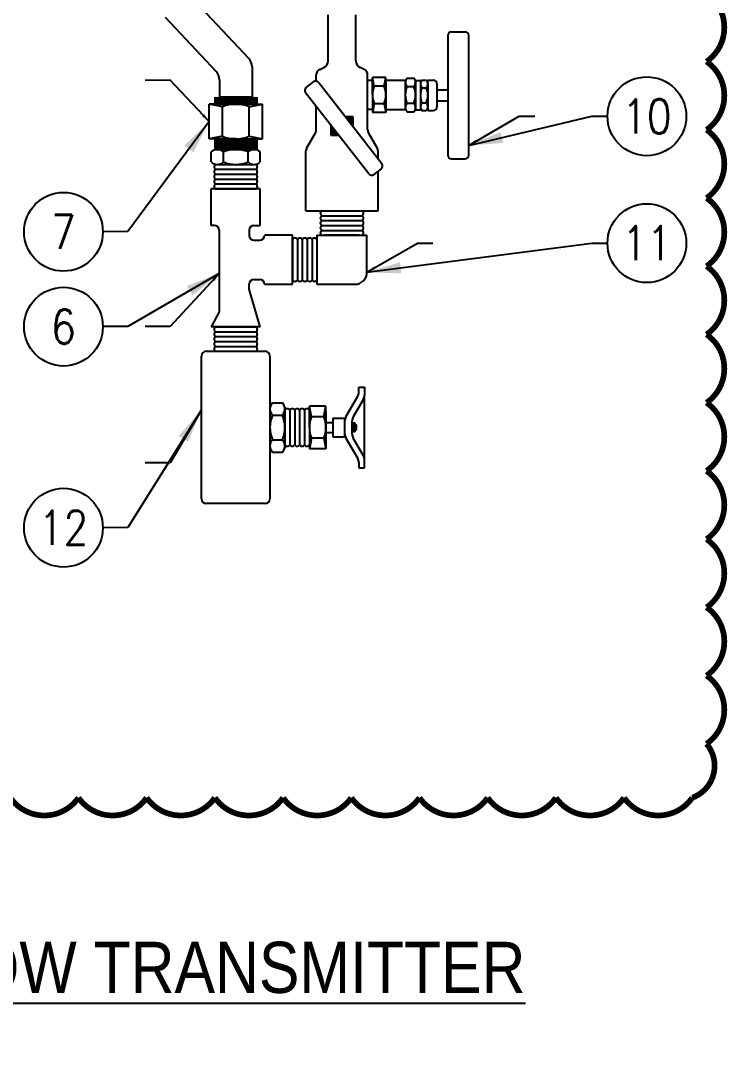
# Model space of a CAD drawing. Header units: inches. Extents: x 10198 to 13598, y 8611 to 9216.
# Drawn here: x 12559.6 to 12683.9, y 8737.1 to 8920.1 of the extents above; entities that cross this region are included whole.
import ezdxf
from ezdxf.enums import TextEntityAlignment as Align

# ---------------------------------------------------------------- set-up
doc = ezdxf.new("R2010")
doc.units = ezdxf.units.IN
doc.header["$LTSCALE"] = 0.1
doc.header["$MEASUREMENT"] = 0
doc.layers.get('0').update_dxf_attribs({"lineweight": 18})
doc.layers.add('AMMENDMENT NO. 1', color=200, linetype='Continuous', lineweight=18)
for name, color, linetype in [('DT-LTSO', 52, 'Continuous'), ('DT-TEXT @ 48', 141, 'Continuous'), ('E-POWR-IDEN', 71, 'Continuous'), ('E-POWR-IDEN @ 12', 71, 'Continuous'), ('E-POWR-IDEN @ 48', 71, 'Continuous')]:
    doc.layers.add(name, color=color, linetype=linetype)
doc.styles.add('Note', font='romans.shx', dxfattribs={"width": 0.75})
doc.styles.add('RomanS', font='romans.shx', dxfattribs={"width": 0.85})
doc.dimstyles.new('FH_Arrow_Leader', dxfattribs={"dimscale": 96, "dimtxt": 0.09375, "dimasz": 0.125, "dimexe": 0.0625, "dimexo": 0.0625, "dimgap": 0.09, "dimtad": 0, "dimtih": 1, "dimtoh": 1, "dimdec": 4, "dimzin": 0, "dimdsep": 46, "dimlunit": 4, "dimtxsty": 'RomanS', "dimcen": 0.09, "dimadec": 0, "dimazin": 0, "dimtfac": 1, "dimtdec": 4, "dimtofl": 0, "dimtmove": 0, "dimatfit": 3, "dimfxl": 1, "dimtolj": 1, "dimtzin": 0, "dimarcsym": 0})
pattern_1 = [(135, (1182.29492, 9275.06872), (0.0764055715, 0.0764055715), [])]
pattern_2 = [(45, (26550.97985, 9461.08977), (-0.0942861661, 0.0942861661), [])]

# ---------------------------------------------------------------- blocks, each defined once
blk = doc.blocks.new('Anno_Circle')
at = {"color": 0, "linetype": 'ByBlock', "lineweight": -2}
blk.add_circle((0, 0), 1.155, dxfattribs=at)
at = {"color": 0, "linetype": 'ByBlock', "lineweight": -2, "style": 'Note', "width": 0.85}
blk.add_attdef('ID', text='', height=1, dxfattribs=at).set_placement((0, 0), align=Align.MIDDLE)
blk = doc.blocks.new('*U142')
at = {"layer": 'E-POWR-IDEN @ 12'}
blk.add_leader([(12638.37, 8898.17), (12647.26, 8903.31), (12650, 8903.3)], dimstyle='FH_Arrow_Leader', override={"dimscale": 12, "dimgap": 0.09, "dimtad": 0}, dxfattribs=at)
at = {"layer": 'E-POWR-IDEN @ 48'}
blk.add_leader([(12638.37, 8898.17), (12660.05, 8903.31), (12662.79, 8903.3)], dimstyle='FH_Arrow_Leader', override={"dimscale": 48, "dimgap": 0.09, "dimtad": 0}, dxfattribs=at)
blk = doc.blocks.new('*U143')
at = {"layer": 'E-POWR-IDEN @ 12'}
blk.add_leader([(12620.46, 8875.86), (12629.35, 8880.99), (12632.09, 8880.99)], dimstyle='FH_Arrow_Leader', override={"dimscale": 12, "dimgap": 0.09, "dimtad": 0}, dxfattribs=at)
at = {"layer": 'E-POWR-IDEN @ 48'}
blk.add_leader([(12620.46, 8875.86), (12660.05, 8880.99), (12662.79, 8880.99)], dimstyle='FH_Arrow_Leader', override={"dimscale": 48, "dimgap": 0.09, "dimtad": 0}, dxfattribs=at)
blk = doc.blocks.new('*U144')
at = {"layer": 'E-POWR-IDEN @ 12'}
blk.add_leader([(12591.37, 8851.65), (12585.82, 8842.36), (12581.43, 8842.33)], dimstyle='FH_Arrow_Leader', override={"dimscale": 12, "dimgap": 0.09, "dimtad": 0}, dxfattribs=at)
at = {"layer": 'E-POWR-IDEN @ 48'}
blk.add_leader([(12591.37, 8851.65), (12578.39, 8830.95), (12574, 8830.92)], dimstyle='FH_Arrow_Leader', override={"dimscale": 48, "dimgap": 0.09, "dimtad": 0}, dxfattribs=at)
blk = doc.blocks.new('*U145')
at = {"layer": 'E-POWR-IDEN @ 12'}
blk.add_leader([(12594.48, 8875.61), (12585.82, 8866.32), (12581.43, 8866.29)], dimstyle='FH_Arrow_Leader', override={"dimscale": 12, "dimgap": 0.09, "dimtad": 0}, dxfattribs=at)
at = {"layer": 'E-POWR-IDEN @ 48'}
blk.add_leader([(12594.48, 8875.61), (12578.39, 8866.32), (12574, 8866.29)], dimstyle='FH_Arrow_Leader', override={"dimscale": 48, "dimgap": 0.09, "dimtad": 0}, dxfattribs=at)
blk = doc.blocks.new('*U146')
at = {"layer": 'E-POWR-IDEN @ 12'}
blk.add_leader([(12592.69, 8902.37), (12585.82, 8909.63), (12581.43, 8909.59)], dimstyle='FH_Arrow_Leader', override={"dimscale": 12, "dimgap": 0.09, "dimtad": 0}, dxfattribs=at)
at = {"layer": 'E-POWR-IDEN @ 48'}
blk.add_leader([(12592.69, 8902.37), (12578.39, 8883.01), (12574, 8882.97)], dimstyle='FH_Arrow_Leader', override={"dimscale": 48, "dimgap": 0.09, "dimtad": 0}, dxfattribs=at)

msp = doc.modelspace()

# ---------------------------------------------------------------- hatches: boundary and pattern name
at = {"layer": 'DT-LTSO'}
h = msp.add_hatch(dxfattribs=at)
h.set_pattern_fill('ANSI31', color=256, scale=1.066726, style=0)
h.set_pattern_definition([(135, (-1494.33922, 9483.90985), (0.0942861661, 0.0942861661), [])])
h.paths.add_polyline_path([(12593.70071, 8906.65326), (12597.38485, 8906.65326), (12601.069, 8906.65326), (12601.069, 8905.43347), (12593.70071, 8905.43347)])
h = msp.add_hatch(dxfattribs=at)
h.set_pattern_fill('ANSI31', color=256, scale=1.066726, style=0)
h.set_pattern_definition(pattern_2)
h.paths.add_polyline_path([(12618.02031, 8903.18767), (12616.7019, 8903.18767), (12618.02031, 8901.49388)])
h = msp.add_hatch(dxfattribs=at)
h.set_pattern_fill('ANSI31', color=256, scale=1.066726, style=0)
h.set_pattern_definition(pattern_2)
h.paths.add_polyline_path([(12614.12778, 8901.71797), (12614.12778, 8899.98353), (12615.47783, 8899.98353)])
h = msp.add_hatch(dxfattribs=at)
h.set_pattern_fill('ANSI31', color=256, scale=1.066726, style=0)
h.set_pattern_definition([(135, (-1494.33922, 9468.58466), (0.0942861661, 0.0942861661), [])])
h.paths.add_polyline_path([(12593.70071, 8899.30425), (12597.38485, 8899.30425), (12600.94636, 8899.30425), (12601.069, 8899.30425), (12601.069, 8897.45729), (12597.38485, 8897.45729), (12593.70071, 8897.45729)])
h = msp.add_hatch(dxfattribs=at)
h.set_pattern_fill('ANSI31', color=256, scale=0.86443, style=0)
h.set_pattern_definition(pattern_1)
h.paths.add_polyline_path([(12617.88526, 8849.28454), (12618.35235, 8849.28454), (12618.35235, 8847.83059), (12617.88526, 8847.83059)])
h = msp.add_hatch(dxfattribs=at)
h.set_pattern_fill('ANSI31', color=256, scale=0.86443, style=0)
h.set_pattern_definition(pattern_1)
h.paths.add_polyline_path([(12618.35235, 8848.93504), (12618.60396, 8848.93504), (12618.60396, 8848.18009), (12618.35235, 8848.18009)])

# ---------------------------------------------------------------- linework, layer by layer
at = {"layer": 'AMMENDMENT NO. 1', "const_width": 1}
msp.add_lwpolyline([(12680.23264, 8924.91234, -0.52056705), (12680.23264, 8912.91234, -0.52056705), (12680.23264, 8900.91234, -0.52056705), (12680.23264, 8888.91234, -0.52056705), (12680.23264, 8876.91234, -0.52056705), (12680.23264, 8864.91234, -0.52056705), (12680.23264, 8852.91234, -0.52056705), (12680.23264, 8840.91234, -0.52056705), (12680.23264, 8828.91234, -0.52056705), (12680.23264, 8816.91234, -0.52056705), (12680.23264, 8804.91234, -0.52056705), (12680.23264, 8792.91234, -0.52056705), (12677.71369, 8783.43129, -0.52056705), (12665.71369, 8783.43129, -0.52056705), (12653.71369, 8783.43129, -0.52056705), (12641.71369, 8783.43129, -0.52056705), (12629.71369, 8783.43129, -0.52056705), (12617.71369, 8783.43129, -0.52056705), (12605.71369, 8783.43129, -0.52056705), (12593.71369, 8783.43129, -0.52056705), (12581.71369, 8783.43129, -0.52056705), (12569.71369, 8783.43129, -0.52056705), (12557.71369, 8783.43129, -0.52056705)], format="xyb", dxfattribs=at)
at = {"layer": 'DT-LTSO'}
for p, q in [((12589.15822, 8924.63596), (12599.67249, 8913.44405)), ((12613.6232, 8913.02341), (12613.6232, 8921.1254)), ((12618.52489, 8913.02341), (12618.52489, 8921.1254)), ((12584.98033, 8920.71103), (12593.94014, 8911.17377)), ((12634.69476, 8917.50183), (12634.69476, 8896.44715)), ((12635.3348, 8918.14187), (12637.73699, 8918.14187)), ((12638.37703, 8896.44715), (12638.37703, 8917.50183)), ((12600.25102, 8911.98328), (12600.25102, 8906.65326)), ((12612.18548, 8911.54612), (12612.87215, 8911.85777)), ((12619.96261, 8911.54612), (12619.27594, 8911.85777)), ((12611.5596, 8909.48278), (12611.5596, 8910.57475)), ((12620.58849, 8900.93173), (12620.58849, 8910.57475)), ((12623.81966, 8910.1282), (12621.43992, 8910.1282)), ((12621.43992, 8907.04689), (12621.43992, 8910.1282)), ((12621.74805, 8908.58755), (12621.43992, 8910.1282)), ((12623.51153, 8908.58755), (12623.81966, 8910.1282)), ((12623.81966, 8907.04689), (12623.81966, 8910.1282)), ((12627.51373, 8909.99888), (12628.71944, 8909.99888)), ((12594.51868, 8909.713), (12594.51868, 8906.65326)), ((12609.78742, 8908.33616), (12611.09261, 8909.35209)), ((12611.99081, 8909.24015), (12623.09803, 8894.97039)), ((12620.58849, 8909.63308), (12621.43992, 8909.63308)), ((12621.43992, 8909.35788), (12621.43992, 8904.73591)), ((12621.43992, 8909.16059), (12621.43992, 8904.93319)), ((12621.43992, 8908.82864), (12621.43992, 8905.26515)), ((12623.51153, 8908.58755), (12621.74805, 8908.58755)), ((12623.81966, 8909.63308), (12627.21854, 8909.63308)), ((12623.81966, 8907.04689), (12623.81966, 8909.37663)), ((12623.81966, 8909.35788), (12623.81966, 8904.73591)), ((12623.81966, 8909.13327), (12623.81966, 8904.96051)), ((12623.81966, 8909.13327), (12623.81966, 8904.96051)), ((12627.21854, 8909.477), (12627.21854, 8904.61678)), ((12627.21854, 8909.477), (12627.21854, 8904.61678)), ((12627.21854, 8909.477), (12627.21854, 8904.61678)), ((12627.21854, 8909.477), (12627.21854, 8904.61678)), ((12627.21854, 8909.26088), (12627.21854, 8904.8329)), ((12627.21854, 8908.81151), (12627.21854, 8905.28227)), ((12627.51373, 8908.52288), (12628.71944, 8908.52288)), ((12629.01464, 8907.04689), (12629.01464, 8909.56068)), ((12629.01464, 8907.04689), (12629.01464, 8909.56068)), ((12629.01464, 8909.56068), (12629.86607, 8909.56068)), ((12629.01464, 8909.477), (12629.01464, 8904.61678)), ((12629.01464, 8909.44702), (12629.01464, 8904.64677)), ((12629.01464, 8909.26088), (12629.01464, 8904.8329)), ((12629.01464, 8909.12218), (12629.01464, 8904.97161)), ((12629.01464, 8908.77825), (12629.01464, 8906.02518)), ((12629.01464, 8908.77825), (12629.01464, 8906.02518)), ((12629.01464, 8908.77825), (12629.01464, 8906.02518)), ((12629.01464, 8908.77825), (12629.01464, 8906.02518)), ((12629.01464, 8908.42343), (12629.01464, 8905.67036)), ((12629.01464, 8908.42343), (12629.01464, 8905.67036)), ((12629.01464, 8908.42343), (12629.01464, 8905.67036)), ((12629.01464, 8908.42343), (12629.01464, 8905.67036)), ((12629.86607, 8909.56068), (12629.86607, 8904.3883)), ((12629.86607, 8909.17222), (12629.86607, 8904.77676)), ((12629.86607, 8909.17222), (12629.86607, 8904.77676)), ((12629.86607, 8909.17222), (12629.86607, 8904.77676)), ((12629.86607, 8909.17222), (12629.86607, 8904.77676)), ((12629.86607, 8908.97676), (12629.86607, 8904.97221)), ((12629.86607, 8908.57037), (12629.86607, 8905.37861)), ((12630.13304, 8909.64419), (12630.90394, 8909.64419)), ((12630.13304, 8908.30934), (12630.90394, 8908.30934)), ((12631.17091, 8906.97449), (12631.17091, 8909.64419)), ((12631.17091, 8909.64419), (12632.14801, 8909.64419)), ((12631.17091, 8906.97449), (12631.17091, 8909.24789)), ((12631.17091, 8909.17222), (12631.17091, 8904.77676)), ((12631.17091, 8909.1451), (12631.17091, 8904.80388)), ((12631.17091, 8908.97676), (12631.17091, 8904.97221)), ((12631.17091, 8908.85132), (12631.17091, 8905.09765)), ((12631.17091, 8908.54029), (12631.17091, 8906.05048)), ((12631.17091, 8908.54029), (12631.17091, 8906.05048)), ((12631.17091, 8908.54029), (12631.17091, 8906.05048)), ((12631.17091, 8908.54029), (12631.17091, 8906.05048)), ((12631.17091, 8908.21939), (12631.17091, 8905.72959)), ((12631.17091, 8908.21939), (12631.17091, 8905.72959)), ((12631.17091, 8908.21939), (12631.17091, 8905.72959)), ((12631.17091, 8908.21939), (12631.17091, 8905.72959)), ((12632.78805, 8909.00415), (12632.78805, 8904.94483)), ((12593.70071, 8906.65326), (12593.70071, 8905.43347)), ((12600.25102, 8906.65326), (12594.51868, 8906.65326)), ((12601.069, 8906.65326), (12601.069, 8905.43347)), ((12620.78271, 8893.1682), (12609.67548, 8907.43796)), ((12621.43992, 8907.04689), (12621.43992, 8903.96558)), ((12623.81966, 8907.04689), (12623.81966, 8903.96558)), ((12629.01464, 8907.04689), (12629.01464, 8904.53311)), ((12629.01464, 8907.04689), (12629.01464, 8904.3883)), ((12631.17091, 8906.97449), (12631.17091, 8904.30479)), ((12632.78805, 8907.91745), (12634.69476, 8907.91745)), ((12634.69476, 8907.91745), (12634.69476, 8906.03153)), ((12592.69477, 8899.30425), (12592.69477, 8905.43347)), ((12597.38485, 8905.43347), (12592.69477, 8905.43347)), ((12595.03981, 8904.96446), (12592.69477, 8905.43347)), ((12593.70071, 8905.43347), (12601.069, 8905.43347)), ((12593.86729, 8905.43347), (12600.90242, 8905.43347)), ((12595.03981, 8899.77325), (12595.03981, 8904.96446)), ((12597.38485, 8905.43347), (12602.07494, 8905.43347)), ((12599.72989, 8904.96446), (12602.07494, 8905.43347)), ((12599.72989, 8899.77325), (12599.72989, 8904.96446)), ((12602.07494, 8899.30425), (12602.07494, 8905.43347)), ((12611.5596, 8900.93173), (12611.5596, 8905.01739)), ((12621.43992, 8904.4607), (12620.58849, 8904.4607)), ((12621.74805, 8905.50624), (12621.43992, 8903.96558)), ((12623.51153, 8905.50624), (12621.74805, 8905.50624)), ((12623.51153, 8905.50624), (12623.81966, 8903.96558)), ((12623.81966, 8904.4607), (12627.21854, 8904.4607)), ((12627.51373, 8905.5709), (12628.71944, 8905.5709)), ((12629.86607, 8904.3883), (12629.01464, 8904.3883)), ((12630.13304, 8905.63964), (12630.90394, 8905.63964)), ((12632.78805, 8906.03153), (12634.69476, 8906.03153)), ((12618.02031, 8903.18767), (12616.7019, 8903.18767)), ((12618.02031, 8901.49388), (12618.02031, 8903.18767)), ((12623.81966, 8903.96558), (12621.43992, 8903.96558)), ((12627.51373, 8904.09491), (12628.71944, 8904.09491)), ((12630.13304, 8904.30479), (12630.90394, 8904.30479)), ((12631.17091, 8904.30479), (12632.14801, 8904.30479)), ((12614.12778, 8901.71797), (12614.12778, 8899.98353)), ((12595.03981, 8899.77325), (12592.69477, 8899.30425)), ((12597.38485, 8899.30425), (12592.69477, 8899.30425)), ((12597.38485, 8899.30425), (12593.70071, 8899.30425)), ((12593.70071, 8899.30425), (12593.70071, 8897.45729)), ((12593.82334, 8899.30425), (12600.94636, 8899.30425)), ((12597.38485, 8899.30425), (12593.83874, 8899.30425)), ((12593.86729, 8899.30425), (12600.90242, 8899.30425)), ((12594.14008, 8899.30425), (12600.62962, 8899.30425)), ((12594.20916, 8899.30425), (12600.56054, 8899.30425)), ((12594.20916, 8899.30425), (12600.56054, 8899.30425)), ((12597.38485, 8899.30425), (12602.07494, 8899.30425)), ((12597.38485, 8899.30425), (12601.069, 8899.30425)), ((12599.72989, 8899.77325), (12602.07494, 8899.30425)), ((12601.069, 8899.30425), (12601.069, 8897.45729)), ((12609.87376, 8897.72595), (12611.41669, 8900.39837)), ((12614.12778, 8899.98353), (12615.47783, 8899.98353)), ((12622.27433, 8897.72595), (12620.7314, 8900.39837)), ((12593.05849, 8895.2576), (12593.05849, 8897.02465)), ((12597.38485, 8897.45729), (12593.70071, 8897.45729)), ((12597.38485, 8897.45729), (12593.70071, 8897.45729)), ((12593.82334, 8897.45729), (12600.94636, 8897.45729)), ((12593.86729, 8897.45729), (12600.90242, 8897.45729)), ((12594.14008, 8897.45729), (12600.62962, 8897.45729)), ((12595.22167, 8895.2576), (12595.22167, 8897.02465)), ((12595.36743, 8897.45729), (12599.40227, 8897.45729)), ((12595.36743, 8897.45729), (12599.40227, 8897.45729)), ((12595.36743, 8897.45729), (12599.40227, 8897.45729)), ((12595.36743, 8897.45729), (12599.40227, 8897.45729)), ((12597.38485, 8897.45729), (12601.069, 8897.45729)), ((12597.38485, 8897.45729), (12601.069, 8897.45729)), ((12599.54803, 8895.2576), (12599.54803, 8897.02465)), ((12601.71121, 8895.2576), (12601.71121, 8897.02465)), ((12609.73085, 8886.66446), (12609.73085, 8897.19259)), ((12622.41724, 8895.84502), (12622.41724, 8897.19259)), ((12635.3348, 8895.80711), (12637.73699, 8895.80711)), ((12593.82334, 8894.82497), (12600.94636, 8894.82497)), ((12593.82334, 8894.82497), (12600.94636, 8894.82497)), ((12593.82334, 8894.82497), (12600.94636, 8894.82497)), ((12593.82334, 8894.82497), (12600.94636, 8894.82497)), ((12593.82334, 8893.96512), (12600.94636, 8893.96512)), ((12593.82334, 8893.96512), (12600.94636, 8893.96512)), ((12593.82334, 8893.96512), (12600.94636, 8893.96512)), ((12594.14008, 8894.82497), (12600.62962, 8894.82497)), ((12622.98609, 8894.0722), (12621.6809, 8893.05627)), ((12622.41724, 8886.66446), (12622.41724, 8893.62941)), ((12593.82334, 8893.10528), (12600.94636, 8893.10528)), ((12593.82334, 8893.10528), (12600.94636, 8893.10528)), ((12593.82334, 8893.10528), (12600.94636, 8893.10528)), ((12593.82334, 8892.24544), (12600.94636, 8892.24544)), ((12593.82334, 8892.24544), (12600.94636, 8892.24544)), ((12593.82334, 8892.24544), (12600.94636, 8892.24544)), ((12593.08381, 8884.10084), (12593.08381, 8890.52576)), ((12601.68589, 8890.52576), (12593.08381, 8890.52576)), ((12593.82334, 8891.3856), (12600.94636, 8891.3856)), ((12593.82334, 8891.3856), (12600.94636, 8891.3856)), ((12593.82334, 8891.3856), (12600.94636, 8891.3856)), ((12593.82334, 8890.52576), (12600.94636, 8890.52576)), ((12594.14008, 8891.3856), (12600.62962, 8891.3856)), ((12594.14008, 8890.52576), (12600.62962, 8890.52576)), ((12595.36743, 8891.3856), (12599.40227, 8891.3856)), ((12595.36743, 8891.3856), (12599.40227, 8891.3856)), ((12595.36743, 8890.52576), (12599.40227, 8890.52576)), ((12595.36743, 8890.52576), (12599.40227, 8890.52576)), ((12595.36743, 8890.52576), (12599.40227, 8890.52576)), ((12595.36743, 8890.52576), (12599.40227, 8890.52576)), ((12601.68589, 8884.10084), (12601.68589, 8890.52576)), ((12609.73085, 8886.66446), (12622.41724, 8886.66446)), ((12612.51253, 8886.66446), (12619.63556, 8886.66446)), ((12612.51253, 8886.66446), (12619.63556, 8886.66446)), ((12612.51253, 8886.66446), (12619.63556, 8886.66446)), ((12612.51253, 8886.66446), (12619.63556, 8886.66446)), ((12612.82928, 8886.66446), (12619.31881, 8886.66446)), ((12612.51253, 8885.80462), (12619.63556, 8885.80462)), ((12612.51253, 8885.80462), (12619.63556, 8885.80462)), ((12612.51253, 8885.80462), (12619.63556, 8885.80462)), ((12612.51253, 8884.94478), (12619.63556, 8884.94478)), ((12612.51253, 8884.94478), (12619.63556, 8884.94478)), ((12612.51253, 8884.94478), (12619.63556, 8884.94478)), ((12593.62954, 8884.10084), (12593.08381, 8884.10084)), ((12594.48292, 8883.24746), (12594.48292, 8882.34746)), ((12599.74106, 8883.24746), (12599.74106, 8882.34746)), ((12600.59444, 8884.10084), (12601.68589, 8884.10084)), ((12607.37628, 8882.36525), (12602.45833, 8882.36525)), ((12607.37628, 8873.73283), (12607.37628, 8882.36525)), ((12611.67549, 8882.36525), (12620.4726, 8882.36525)), ((12611.67549, 8882.36525), (12611.67549, 8873.73283)), ((12612.51253, 8884.08493), (12619.63556, 8884.08493)), ((12612.51253, 8884.08493), (12619.63556, 8884.08493)), ((12612.51253, 8884.08493), (12619.63556, 8884.08493)), ((12612.51253, 8883.22509), (12619.63556, 8883.22509)), ((12612.51253, 8883.22509), (12619.63556, 8883.22509)), ((12612.51253, 8883.22509), (12619.63556, 8883.22509)), ((12612.51253, 8882.36525), (12619.63556, 8882.36525)), ((12612.82928, 8883.22509), (12619.31881, 8883.22509)), ((12619.12746, 8882.36525), (12613.02063, 8882.36525)), ((12614.05663, 8883.22509), (12618.09146, 8883.22509)), ((12614.05663, 8883.22509), (12618.09146, 8883.22509)), ((12614.05663, 8882.36525), (12618.09146, 8882.36525)), ((12614.05663, 8882.36525), (12618.09146, 8882.36525)), ((12614.05663, 8882.36525), (12618.09146, 8882.36525)), ((12614.05663, 8882.36525), (12618.09146, 8882.36525)), ((12620.4726, 8875.86628), (12620.4726, 8882.36525)), ((12594.48292, 8882.34746), (12594.48292, 8868.87274)), ((12600.59444, 8881.49407), (12601.60495, 8881.49407)), ((12607.37628, 8881.99396), (12607.37628, 8874.10412)), ((12607.37628, 8881.61055), (12607.37628, 8874.48753)), ((12607.37628, 8881.61055), (12607.37628, 8874.48753)), ((12608.23612, 8881.61055), (12608.23612, 8874.48753)), ((12608.23612, 8881.61055), (12608.23612, 8874.48753)), ((12608.23612, 8881.61055), (12608.23612, 8874.48753)), ((12608.23612, 8881.61055), (12608.23612, 8874.48753)), ((12609.09597, 8881.61055), (12609.09597, 8874.48753)), ((12609.09597, 8881.61055), (12609.09597, 8874.48753)), ((12609.09597, 8881.61055), (12609.09597, 8874.48753)), ((12609.09597, 8881.61055), (12609.09597, 8874.48753)), ((12609.95581, 8881.61055), (12609.95581, 8874.48753)), ((12609.95581, 8881.61055), (12609.95581, 8874.48753)), ((12609.95581, 8881.61055), (12609.95581, 8874.48753)), ((12609.95581, 8881.61055), (12609.95581, 8874.48753)), ((12610.81565, 8881.61055), (12610.81565, 8874.48753)), ((12610.81565, 8881.61055), (12610.81565, 8874.48753)), ((12610.81565, 8881.61055), (12610.81565, 8874.48753)), ((12610.81565, 8881.61055), (12610.81565, 8874.48753)), ((12611.67549, 8881.61055), (12611.67549, 8874.48753)), ((12611.67549, 8881.61055), (12611.67549, 8874.48753)), ((12599.74106, 8872.86165), (12599.74106, 8873.75062)), ((12600.59444, 8874.60401), (12601.60495, 8874.60401)), ((12602.45833, 8873.75062), (12602.45833, 8873.73283)), ((12602.45833, 8873.73283), (12607.37628, 8873.73283)), ((12611.67549, 8873.73283), (12618.33915, 8873.73283)), ((12601.68589, 8866.25771), (12599.74106, 8872.86165)), ((12594.48292, 8868.87274), (12593.08381, 8866.25771)), ((12601.68589, 8866.25771), (12593.08381, 8866.25771)), ((12593.82334, 8866.25771), (12600.94636, 8866.25771)), ((12593.82334, 8866.25771), (12600.94636, 8866.25771)), ((12593.82334, 8866.25771), (12600.94636, 8866.25771)), ((12593.82334, 8866.25771), (12600.94636, 8866.25771)), ((12594.14008, 8866.25771), (12600.62962, 8866.25771)), ((12593.82334, 8865.39787), (12600.94636, 8865.39787)), ((12593.82334, 8865.39787), (12600.94636, 8865.39787)), ((12593.82334, 8865.39787), (12600.94636, 8865.39787)), ((12593.82334, 8864.53803), (12600.94636, 8864.53803)), ((12593.82334, 8864.53803), (12600.94636, 8864.53803)), ((12593.82334, 8864.53803), (12600.94636, 8864.53803)), ((12593.82334, 8863.67819), (12600.94636, 8863.67819)), ((12593.82334, 8863.67819), (12600.94636, 8863.67819)), ((12593.82334, 8863.67819), (12600.94636, 8863.67819)), ((12593.82334, 8862.81835), (12600.94636, 8862.81835)), ((12593.82334, 8862.81835), (12600.94636, 8862.81835)), ((12593.82334, 8862.81835), (12600.94636, 8862.81835)), ((12594.14008, 8862.81835), (12600.62962, 8862.81835)), ((12595.36743, 8862.81835), (12599.40227, 8862.81835)), ((12595.36743, 8862.81835), (12599.40227, 8862.81835)), ((12591.36534, 8836.01001), (12591.36534, 8861.10512)), ((12592.21872, 8861.95851), (12602.55099, 8861.95851)), ((12593.82334, 8861.95851), (12600.94636, 8861.95851)), ((12594.14008, 8861.95851), (12600.62962, 8861.95851)), ((12595.36743, 8861.95851), (12599.40227, 8861.95851)), ((12595.36743, 8861.95851), (12599.40227, 8861.95851)), ((12595.36743, 8861.95851), (12599.40227, 8861.95851)), ((12595.36743, 8861.95851), (12599.40227, 8861.95851)), ((12603.40437, 8861.10512), (12603.40437, 8836.01001)), ((12619.037, 8854.72012), (12619.037, 8855.65878)), ((12619.037, 8855.65878), (12620.04897, 8855.65878)), ((12620.04897, 8855.65878), (12620.04897, 8854.20848)), ((12616.75914, 8850.41226), (12618.85575, 8854.04369)), ((12619.86772, 8853.53205), (12618.06651, 8850.41226)), ((12620.04897, 8843.26915), (12620.04897, 8853.84598)), ((12603.40437, 8852.11908), (12603.40437, 8844.99605)), ((12603.40437, 8852.11908), (12603.40437, 8844.99605)), ((12603.40437, 8852.11908), (12603.40437, 8844.99605)), ((12603.40437, 8852.11908), (12603.40437, 8844.99605)), ((12603.40437, 8851.80233), (12603.40437, 8845.3128)), ((12603.837, 8852.88392), (12605.60406, 8852.88392)), ((12606.03669, 8848.55756), (12606.03669, 8852.24171)), ((12606.03669, 8848.55756), (12606.03669, 8852.24171)), ((12606.03669, 8852.11908), (12606.03669, 8844.99605)), ((12606.03669, 8852.07513), (12606.03669, 8845.04)), ((12606.03669, 8851.80233), (12606.03669, 8845.3128)), ((12606.03669, 8851.59905), (12606.03669, 8845.51608)), ((12606.89653, 8851.59905), (12606.89653, 8845.51608)), ((12607.75637, 8851.59905), (12607.75637, 8845.51608)), ((12608.61621, 8851.59905), (12608.61621, 8845.51608)), ((12609.47606, 8851.59905), (12609.47606, 8845.51608)), ((12613.24759, 8852.32766), (12610.3359, 8852.32766)), ((12610.3359, 8848.55756), (12610.3359, 8852.32766)), ((12610.71291, 8850.44261), (12610.3359, 8852.32766)), ((12610.3359, 8851.38514), (12610.3359, 8845.72999)), ((12612.87058, 8850.44261), (12613.24759, 8852.32766)), ((12613.24759, 8848.55756), (12613.24759, 8852.32766)), ((12613.24759, 8848.55756), (12613.24759, 8851.40808)), ((12613.24759, 8851.38514), (12613.24759, 8845.72999)), ((12603.837, 8850.72074), (12605.60406, 8850.72074)), ((12606.03669, 8851.095), (12606.03669, 8847.06017)), ((12606.03669, 8851.095), (12606.03669, 8847.06017)), ((12606.03669, 8851.095), (12606.03669, 8847.06017)), ((12606.03669, 8851.095), (12606.03669, 8847.06017)), ((12606.03669, 8850.57498), (12606.03669, 8846.54015)), ((12606.03669, 8850.57498), (12606.03669, 8846.54015)), ((12606.03669, 8850.57498), (12606.03669, 8846.54015)), ((12606.03669, 8850.57498), (12606.03669, 8846.54015)), ((12606.89653, 8851.095), (12606.89653, 8847.06017)), ((12606.89653, 8851.095), (12606.89653, 8847.06017)), ((12610.3359, 8850.73759), (12610.3359, 8846.37754)), ((12612.87058, 8850.44261), (12610.71291, 8850.44261)), ((12613.24759, 8851.11033), (12613.24759, 8846.0048)), ((12613.24759, 8851.11033), (12613.24759, 8846.0048)), ((12613.24759, 8849.45562), (12614.47507, 8849.45562)), ((12614.47507, 8850.21066), (12616.57789, 8850.21066)), ((12614.47507, 8850.21066), (12614.47507, 8846.90447)), ((12614.47507, 8849.45562), (12614.47507, 8847.65951)), ((12616.57789, 8846.90447), (12616.57789, 8850.21066)), ((12616.57789, 8847.3793), (12616.57789, 8849.73583)), ((12617.88526, 8847.3793), (12617.88526, 8849.73583)), ((12606.03669, 8848.55756), (12606.03669, 8844.87342)), ((12606.03669, 8848.55756), (12606.03669, 8844.87342)), ((12610.3359, 8848.55756), (12610.3359, 8844.78747)), ((12613.24759, 8848.55756), (12613.24759, 8844.78747)), ((12613.24759, 8847.65951), (12614.47507, 8847.65951)), ((12618.35235, 8849.28454), (12618.35235, 8847.83059)), ((12618.60396, 8848.18009), (12618.60396, 8848.93504)), ((12603.837, 8846.39439), (12605.60406, 8846.39439)), ((12610.71291, 8846.67252), (12610.3359, 8844.78747)), ((12612.87058, 8846.67252), (12610.71291, 8846.67252)), ((12612.87058, 8846.67252), (12613.24759, 8844.78747)), ((12614.47507, 8846.90447), (12616.57789, 8846.90447)), ((12616.75914, 8846.70287), (12618.85575, 8843.07144)), ((12619.86772, 8843.58308), (12618.06651, 8846.70287)), ((12603.837, 8844.23121), (12605.60406, 8844.23121)), ((12613.24759, 8844.78747), (12610.3359, 8844.78747)), ((12619.037, 8842.39501), (12619.037, 8841.45635)), ((12620.04897, 8841.45635), (12620.04897, 8842.90665)), ((12619.037, 8841.45635), (12620.04897, 8841.45635)), ((12602.55099, 8835.15662), (12592.21872, 8835.15662))]:
    msp.add_line(p, q, dxfattribs=at)
for points in [[(12617.88526, 8849.28454), (12618.35235, 8849.28454), (12618.35235, 8849.28454), (12617.88526, 8849.28454)], [(12617.88526, 8847.83059), (12618.35235, 8847.83059), (12618.35235, 8847.83059), (12617.88526, 8847.83059)], [(12618.35235, 8848.93504), (12618.60396, 8848.93504), (12618.60396, 8848.93504), (12618.35235, 8848.93504)], [(12618.35235, 8848.18009), (12618.60396, 8848.18009), (12618.60396, 8848.18009), (12618.35235, 8848.18009)]]:
    msp.add_lwpolyline(points, close=True, dxfattribs=at)
for centre, radius, start, end in [((12635.3348, 8917.50183), 0.64004, 90, 180), ((12637.73699, 8917.50183), 0.64004, 0, 90), ((12598.11757, 8911.98328), 2.13345, 0, 43.2118969), ((12612.34313, 8913.02341), 1.28007, 294.4107776, 0), ((12619.80496, 8913.02341), 1.28007, 180, 245.5892224), ((12592.38523, 8909.713), 2.13345, 0, 43.2118969), ((12612.62633, 8910.57475), 1.06673, 114.4107776, 180), ((12619.52176, 8910.57475), 1.06673, 0, 65.5892224), ((12628.28863, 8909.26088), 1.07009, 136.3971811, 223.6028189), ((12627.94454, 8909.26088), 1.07009, 316.3971811, 43.6028189), ((12610.18055, 8907.8311), 0.64004, 127.8962937, 217.8962938), ((12611.48574, 8908.84702), 0.64004, 37.8962938, 127.8962937), ((12625.44562, 8907.04689), 4.00571, 157.3801351, 202.6198649), ((12619.81395, 8907.04689), 4.00571, 337.3801351, 22.6198649), ((12631.05612, 8907.04689), 3.83758, 157.3801351, 202.6198649), ((12625.17706, 8907.04689), 3.83758, 337.3801351, 22.6198649), ((12630.83383, 8908.97676), 0.96777, 136.3971811, 223.6028189), ((12633.33668, 8906.97449), 3.47061, 157.3801351, 202.6198649), ((12630.20314, 8908.97676), 0.96777, 316.3971811, 43.6028189), ((12627.7003, 8906.97449), 3.47061, 337.3801351, 22.6198649), ((12632.14801, 8909.00415), 0.64004, 0, 90), ((12597.38485, 8899.33635), 6.09711, 67.380135, 112.619865), ((12628.28863, 8904.8329), 1.07009, 136.3971811, 223.6028189), ((12627.94454, 8904.8329), 1.07009, 316.3971811, 43.6028189), ((12630.83383, 8904.97221), 0.96777, 136.3971811, 223.6028189), ((12630.20314, 8904.97221), 0.96777, 316.3971811, 43.6028189), ((12632.14801, 8904.94483), 0.64004, 270, 0), ((12610.49287, 8900.93173), 1.06673, 330, 0), ((12621.65521, 8900.93173), 1.06673, 180, 210), ((12597.38485, 8905.40136), 6.09711, 247.380135, 292.619865), ((12594.14008, 8895.88898), 1.56831, 46.3971811, 133.6028189), ((12597.38485, 8891.83302), 5.62427, 67.380135, 112.619865), ((12600.62962, 8895.88898), 1.56831, 46.3971811, 133.6028189), ((12610.79758, 8897.19259), 1.06673, 150, 180), ((12621.35051, 8897.19259), 1.06673, 0, 30), ((12594.14008, 8896.39327), 1.56831, 226.3971811, 313.6028189), ((12597.38485, 8900.44923), 5.62427, 247.380135, 292.619865), ((12600.62962, 8896.39327), 1.56831, 226.3971811, 313.6028189), ((12635.3348, 8896.44715), 0.64004, 180, 270), ((12637.73699, 8896.44715), 0.64004, 270, 0), ((12594.07901, 8894.39504), 0.5002, 120.7391892, 239.2608108), ((12594.07901, 8893.5352), 0.5002, 120.7391892, 239.2608108), ((12600.6907, 8894.39504), 0.5002, 300.7391892, 59.2608108), ((12600.6907, 8893.5352), 0.5002, 300.7391892, 59.2608108), ((12622.59296, 8894.57726), 0.64004, 307.8962937, 37.8962938), ((12594.07901, 8892.67536), 0.5002, 120.7391892, 239.2608108), ((12594.07901, 8891.81552), 0.5002, 120.7391892, 239.2608108), ((12600.6907, 8892.67536), 0.5002, 300.7391892, 59.2608108), ((12600.6907, 8891.81552), 0.5002, 300.7391892, 59.2608108), ((12621.28777, 8893.56134), 0.64004, 217.8962938, 307.8962937), ((12594.07901, 8890.95568), 0.5002, 120.7391892, 239.2608108), ((12600.6907, 8890.95568), 0.5002, 300.7391892, 59.2608108), ((12612.7682, 8886.23454), 0.5002, 120.7391892, 239.2608108), ((12619.37989, 8886.23454), 0.5002, 300.7391892, 59.2608108), ((12612.7682, 8885.3747), 0.5002, 120.7391892, 239.2608108), ((12612.7682, 8884.51485), 0.5002, 120.7391892, 239.2608108), ((12619.37989, 8885.3747), 0.5002, 300.7391892, 59.2608108), ((12619.37989, 8884.51485), 0.5002, 300.7391892, 59.2608108), ((12593.62954, 8883.24746), 0.85338, 0, 90), ((12600.59444, 8883.24746), 0.85338, 90, 180), ((12612.7682, 8883.65501), 0.5002, 120.7391892, 239.2608108), ((12612.7682, 8882.79517), 0.5002, 120.7391892, 239.2608108), ((12619.37989, 8883.65501), 0.5002, 300.7391892, 59.2608108), ((12619.37989, 8882.79517), 0.5002, 300.7391892, 59.2608108), ((12600.59444, 8882.34746), 0.85338, 180, 270), ((12601.60495, 8882.34746), 0.85338, 270, 0), ((12607.8062, 8881.35488), 0.5002, 30.7391892, 149.2608108), ((12608.66604, 8881.35488), 0.5002, 30.7391892, 149.2608108), ((12609.52589, 8881.35488), 0.5002, 30.7391892, 149.2608108), ((12610.38573, 8881.35488), 0.5002, 30.7391892, 149.2608108), ((12611.24557, 8881.35488), 0.5002, 30.7391892, 149.2608108), ((12618.33915, 8875.86628), 2.13345, 270, 0), ((12600.59444, 8873.75062), 0.85338, 90, 180), ((12601.60495, 8873.75062), 0.85338, 0, 90), ((12607.8062, 8874.7432), 0.5002, 210.7391892, 329.2608108), ((12608.66604, 8874.7432), 0.5002, 210.7391892, 329.2608108), ((12609.52589, 8874.7432), 0.5002, 210.7391892, 329.2608108), ((12610.38573, 8874.7432), 0.5002, 210.7391892, 329.2608108), ((12611.24557, 8874.7432), 0.5002, 210.7391892, 329.2608108), ((12594.07901, 8865.82779), 0.5002, 120.7391892, 239.2608108), ((12600.6907, 8865.82779), 0.5002, 300.7391892, 59.2608108), ((12594.07901, 8864.96795), 0.5002, 120.7391892, 239.2608108), ((12594.07901, 8864.10811), 0.5002, 120.7391892, 239.2608108), ((12600.6907, 8864.96795), 0.5002, 300.7391892, 59.2608108), ((12600.6907, 8864.10811), 0.5002, 300.7391892, 59.2608108), ((12594.07901, 8863.24827), 0.5002, 120.7391892, 239.2608108), ((12594.07901, 8862.38843), 0.5002, 120.7391892, 239.2608108), ((12600.6907, 8863.24827), 0.5002, 300.7391892, 59.2608108), ((12600.6907, 8862.38843), 0.5002, 300.7391892, 59.2608108), ((12592.21872, 8861.10512), 0.85338, 90, 180), ((12602.55099, 8861.10512), 0.85338, 0, 90), ((12617.68413, 8854.72012), 1.35287, 330, 0), ((12618.6961, 8854.20848), 1.35287, 330, 0), ((12604.97267, 8851.80233), 1.56831, 136.3971811, 223.6028189), ((12604.46839, 8851.80233), 1.56831, 316.3971811, 43.6028189), ((12606.46661, 8851.34339), 0.5002, 30.7391892, 149.2608108), ((12607.32645, 8851.34339), 0.5002, 30.7391892, 149.2608108), ((12608.18629, 8851.34339), 0.5002, 30.7391892, 149.2608108), ((12609.04614, 8851.34339), 0.5002, 30.7391892, 149.2608108), ((12609.90598, 8851.34339), 0.5002, 30.7391892, 149.2608108), ((12609.02863, 8848.55756), 5.62427, 157.3801351, 202.6198649), ((12600.41242, 8848.55756), 5.62427, 337.3801351, 22.6198649), ((12615.23702, 8848.55756), 4.90113, 157.3801351, 202.6198649), ((12608.34647, 8848.55756), 4.90113, 337.3801351, 22.6198649), ((12617.93076, 8849.73583), 1.35287, 150, 180), ((12619.23813, 8849.73583), 1.35287, 150, 180), ((12604.97267, 8845.3128), 1.56831, 136.3971811, 223.6028189), ((12604.46839, 8845.3128), 1.56831, 316.3971811, 43.6028189), ((12617.93076, 8847.3793), 1.35287, 180, 210), ((12619.23813, 8847.3793), 1.35287, 180, 210), ((12606.46661, 8845.77174), 0.5002, 210.7391892, 329.2608108), ((12607.32645, 8845.77174), 0.5002, 210.7391892, 329.2608108), ((12608.18629, 8845.77174), 0.5002, 210.7391892, 329.2608108), ((12609.04614, 8845.77174), 0.5002, 210.7391892, 329.2608108), ((12609.90598, 8845.77174), 0.5002, 210.7391892, 329.2608108), ((12617.68413, 8842.39501), 1.35287, 0, 30), ((12618.6961, 8842.90665), 1.35287, 0, 30), ((12592.21872, 8836.01001), 0.85338, 180, 270), ((12602.55099, 8836.01001), 0.85338, 270, 0)]:
    msp.add_arc(centre, radius, start, end, dxfattribs=at)

# ---------------------------------------------------------------- block references
at = {"layer": 'E-POWR-IDEN'}
for name in ['*U146', '*U142', '*U143', '*U145', '*U144']:
    msp.add_blockref(name, (0, 0), dxfattribs=at)
at = {"layer": 'E-POWR-IDEN @ 48', "xscale": 6, "yscale": 6, "zscale": 6}
for p, values in [((12669.72314, 8903.288), {'ID': '10'}), ((12567.07013, 8882.97433), {'ID': '7'}), ((12669.72311, 8880.97599), {'ID': '11'}), ((12567.07013, 8866.28945), {'ID': '6'}), ((12567.07013, 8830.92203), {'ID': '12'})]:
    msp.add_blockref('Anno_Circle', p, dxfattribs=at).add_auto_attribs(values)

# ---------------------------------------------------------------- texts
at = {"layer": 'DT-TEXT @ 48', "insert": (12459.55957, 8758.09458), "char_height": 4.5, "width": 24192, "attachment_point": 1, "style": 'RomanS'}
msp.add_mtext('\\A1;{\\fArial|b0|i0|c0|p34;\\H2x;\\LDETAIL      5      \\A0;FLOW TRANSMITTER\\A1;\\P\\Fromans|c0;\\H0.66667x;\\lN.T.S.\\P} ', dxfattribs=at)

doc.saveas('drawing.dxf')
